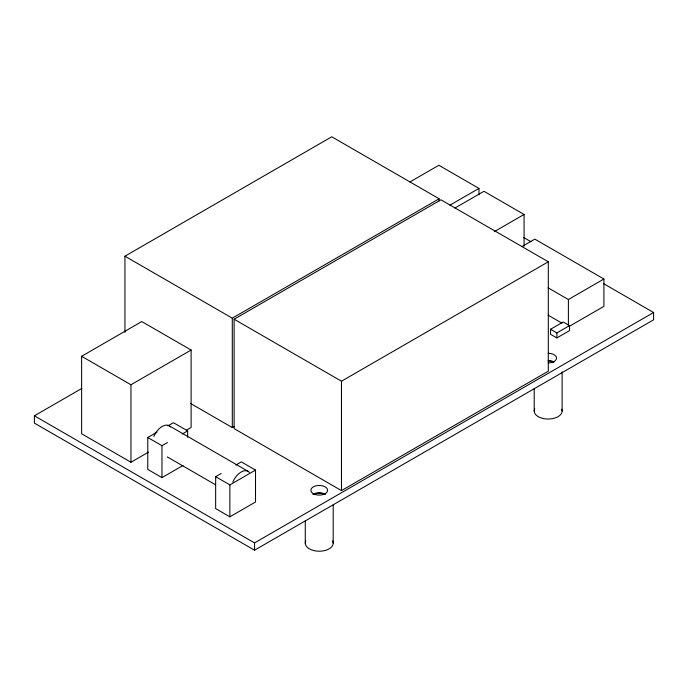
<?xml version="1.0" encoding="UTF-8"?>
<svg xmlns="http://www.w3.org/2000/svg" width="688" height="688" viewBox="0 0 688 688"><rect width="100%" height="100%" fill="white"/><g stroke="black" fill="none" stroke-linecap="round" stroke-linejoin="round"><path stroke-width="1.03" d="M124.941 332.338L124.941 256.194L331.771 136.783L439.133 198.772L439.133 200.913M148.539 452.102L130.952 462.25L81.614 433.767L81.614 356.281L141.771 321.554L191.109 350.037L191.109 427.523L186.482 430.189M409.842 182.01L438.858 165.258L478.968 188.409L478.968 194.773M603.445 283.559L653.6 312.515L653.6 319.808L254.543 550.202L34.4 423.103L34.4 415.81L81.838 388.419M124.941 256.194L232.303 318.183L439.133 198.772M234.118 319.223L440.948 199.812L548.31 261.793L548.31 371.185L341.48 490.596L234.118 428.615L234.118 319.223L341.48 381.212L548.31 261.793M81.614 356.281L130.952 384.764L191.109 350.037M449.952 205.162L478.968 188.409M454.957 208.051L483.974 191.298L524.075 214.458L524.075 246.252M494.156 231.727L524.075 214.458M183.051 465.441L161.972 477.61L147.765 469.405L147.765 437.499L156.933 432.21M167.924 425.863L173.419 422.69L187.635 430.894L187.635 437.276M147.765 437.499L161.972 445.704L167.476 442.53M182.131 434.068L187.635 430.894M522.089 246.493L534.834 239.132L603.909 279.01L603.909 306.358L569.303 326.344M190.653 403.521L232.303 427.575L234.161 426.5M235.812 465.054L241.316 461.88L255.523 470.085L255.523 501.991L229.869 516.808L215.654 508.604L215.654 476.698L221.158 473.525M215.654 476.698L229.869 484.902L255.523 470.085M548.13 287.825L568.391 299.521L603.909 279.01M550.563 329.268L563.197 321.975L569.509 325.622L569.509 330.636L556.884 337.928L550.563 334.282L550.563 329.268L556.884 332.915L569.509 325.622M34.4 415.81L254.543 542.909L653.6 312.515M523.559 237.437L530.99 241.729M548.13 315.173L561.941 323.145M169.153 425.752L248.093 471.332M167.27 456.901L215.568 484.782M568.391 299.521L568.391 325.82M562.122 371.769L562.122 410.985M556.884 332.915L556.884 337.928M534.215 388.729L534.215 410.985M341.48 381.212L341.48 490.596M333.19 505.001L333.19 543.159M305.274 520.902L305.274 543.159M254.543 542.909L254.543 550.202M232.303 318.183L232.303 427.575M229.869 484.902L229.869 516.808M161.972 445.704L161.972 477.61M130.952 384.764L130.952 462.25M561.804 409.274A13.958 8.058 0 0 1 547.665 419.035A13.958 8.058 0 0 1 534.774 408.715M548.164 361.054A7.534 4.352 0 0 1 553.496 362.327M332.622 540.888A13.958 8.058 0 0 1 319.232 551.217A13.958 8.058 0 0 1 305.842 540.888M313.9 494.5A7.534 4.352 0 0 1 324.564 494.5M312.902 494.414A8.376 4.833 0 0 1 325.562 494.414M548.164 360.572A8.376 4.833 0 0 1 554.089 361.991M548.164 353.279A8.376 4.833 0 0 1 556.54 358.113A8.376 4.833 0 0 1 548.164 362.946M153.871 436.476A13.958 8.058 -60 0 1 170.478 426.887M232.819 482.047A13.958 8.058 -60 0 1 249.417 472.467M315.044 494.474A8.376 4.833 0 0 0 327.608 490.286A8.376 4.833 0 0 0 315.044 486.098A8.376 4.833 0 0 0 315.044 494.474"/></g></svg>
